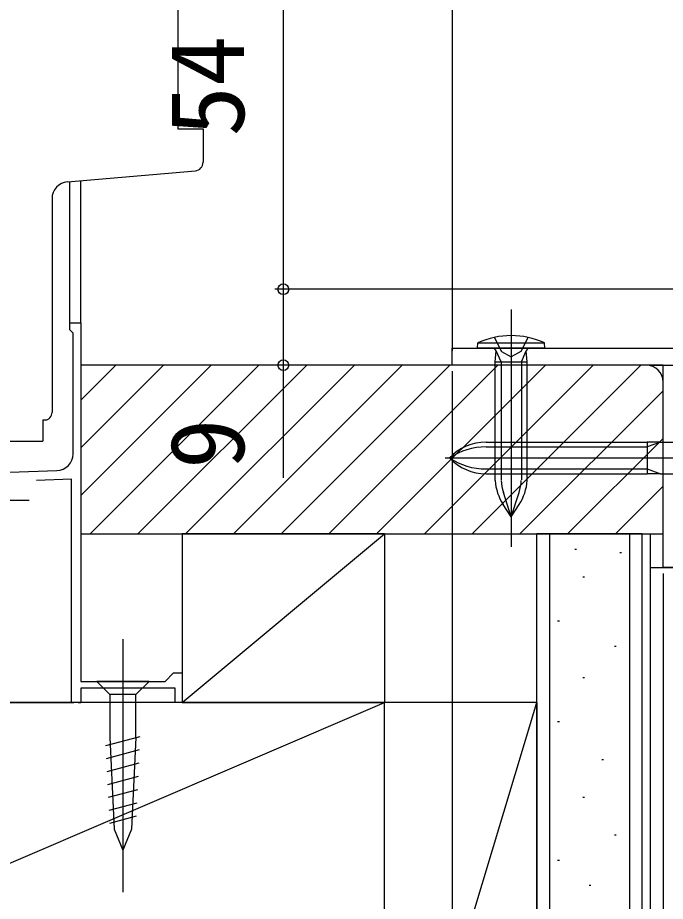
# Model space of a CAD drawing. Units: millimetres, scale not verified. Extents: x -525 to 525, y -782 to 777.
# Drawn here: x -333.5 to -256.7, y 99.9 to 204.7 of the extents above; entities that cross this region are included whole.
import ezdxf
from ezdxf.enums import TextEntityAlignment as Align

# ---------------------------------------------------------------- set-up
doc = ezdxf.new("R2010")
doc.units = ezdxf.units.MM
doc.header["$LTSCALE"] = 4
for name, color, linetype in [('0-3_YKK_11', 7, 'Continuous'), ('0-4_YKK_12', 2, 'Continuous'), ('0-5_YKK_13', 4, 'Continuous'), ('0-7_YKK_D', 6, 'Continuous'), ('0-9_YSS_K', 3, 'Continuous'), ('0-A_YSS_KE', 3, 'Continuous')]:
    doc.layers.add(name, color=color, linetype=linetype)
doc.styles.add('ＭＳ ゴシック', font='')
doc.styles.get('ＭＳ ゴシック').set_extended_font_data('MS Gothic')

msp = doc.modelspace()

# ---------------------------------------------------------------- linework, layer by layer
at = {"layer": '0-3_YKK_11'}
msp.add_line((-337.1, 147.5), (-332.1, 147.5), dxfattribs=at)
for points in [[(-326.9, 153), (-326.9, 167.3), (-327.1, 167.5), (-327.3, 167.7), (-327.3, 168.5), (-326, 168.5), (-326, 126), (-316, 126), (-315, 127), (-314, 127), (-314, 123.5), (-314.8, 123.5), (-314.8, 125.2), (-326, 125.2), (-326, 123.5), (-327.1, 123.5), (-327.1, 149.961), (-331.231, 149.817)], [(-282, 165.5), (-224.171, 165.5), (-223.979, 165.357), (-223.021, 165.357), (-222.829, 165.5), (-222, 165.5), (-220.5, 164), (-216.5, 164), (-216.5, 162), (-214.5, 162), (-214.5, 164), (-197.7, 164), (-197.7, 144.5)], [(-201, 141.2), (-235.7, 141.2), (-235.7, 143.5), (-237.7, 143.5), (-237.7, 139.5), (-257, 139.5), (-257, 163.5), (-282, 163.5), (-282, 165.5)], [(-339.97, 159.059), (-340, 158.928), (-340, 150.612), (-328.83, 151.001)]]:
    msp.add_lwpolyline(points, dxfattribs=at)
msp.add_lwpolyline([(-198.478, 139.5), (-198.478, 79.5), (-258.478, 79.5), (-258.478, 139.5)], close=True, dxfattribs=at)
msp.add_arc((-328.9, 153), 2, 271.9979, 0, dxfattribs=at)
at = {"layer": '0-4_YKK_12'}
for p, q in [((-314.5, 289.504), (-314.5, 191.499)), ((-282, 289.504), (-282, 165.2)), ((-327.3, 168.5), (-327.3, 185.271)), ((-326, 168.5), (-326, 185.385)), ((-327.3, 168.5), (-326, 168.5)), ((-330.5, 156.999), (-330.5, 154.499)), ((-334.7, 154.499), (-330.5, 154.499)), ((-326, 123.8), (-326, 123.5)), ((-377.4, 123.5), (-326.8, 123.5)), ((-326.3, 123.5), (-326, 123.5))]:
    msp.add_line(p, q, dxfattribs=at)
at = {"layer": '0-5_YKK_13'}
for p, q in [((-314.5, 191.499), (-311.5, 191.499)), ((-311.5, 191.499), (-311.5, 187.552)), ((-327.574, 185.23), (-312.413, 186.556)), ((-329.4, 183.237), (-329.4, 157.899)), ((-275, 170.103), (-275, 141.967)), ((-277, 166.811), (-276.145, 165.097)), ((-273, 166.811), (-273.855, 165.097)), ((-279, 165.5), (-278.944, 166.143)), ((-278.944, 166.143), (-271.056, 166.143)), ((-271, 165.5), (-271.056, 166.143)), ((-271, 165.5), (-279, 165.5)), ((-278.5, 165.52), (-278.5, 165.5)), ((-276.9, 163.9), (-276.769, 165.199)), ((-276.205, 163.9), (-276.769, 165.199)), ((-276.145, 165.097), (-275, 164.488)), ((-273.855, 165.097), (-275, 164.488)), ((-273.795, 163.9), (-273.231, 165.199)), ((-273.1, 163.9), (-273.231, 165.199)), ((-271.5, 165.52), (-271.5, 165.5)), ((-276.9, 149.813), (-276.9, 163.9)), ((-276.9, 163.9), (-273.1, 163.9)), ((-276.205, 163.9), (-276.205, 149.891)), ((-273.795, 163.9), (-273.795, 149.891)), ((-273.1, 149.813), (-273.1, 163.9)), ((-330.5, 156.999), (-330, 156.999)), ((-277.977, 154.375), (-258.879, 154.375)), ((-258.879, 154.375), (-258.879, 150.625)), ((-257.3, 154.375), (-258.879, 154.375)), ((-257.3, 154.375), (-258.879, 153.807)), ((-257.3, 154.375), (-242.5, 154.375)), ((-277.977, 153.807), (-258.879, 153.807)), ((-282.821, 152.5), (-238.886, 152.5)), ((-277.977, 151.192), (-258.879, 151.192)), ((-277.977, 150.625), (-258.879, 150.625)), ((-257.3, 150.625), (-242.5, 150.625)), ((-275, 145.5), (-275.93, 148.408)), ((-275, 145.5), (-274.07, 148.408)), ((-275, 145.5), (-275.957, 146.983)), ((-275, 145.5), (-274.043, 146.983)), ((-321.001, 131), (-321.001, 101)), ((-317.901, 126), (-324.101, 126)), ((-324.101, 126), (-322.551, 124.45)), ((-317.901, 126), (-319.451, 124.45)), ((-322.551, 124.45), (-322.551, 119.333)), ((-319.451, 124.45), (-322.551, 124.45)), ((-319.451, 119.334), (-319.451, 124.45)), ((-323.007, 118.394), (-318.944, 119.482)), ((-322.551, 119.333), (-322.035, 108.495)), ((-319.451, 119.333), (-319.968, 108.495)), ((-322.934, 116.86), (-319.019, 117.909)), ((-322.861, 115.327), (-319.094, 116.336)), ((-322.788, 113.794), (-319.169, 114.763)), ((-322.715, 112.26), (-319.244, 113.19)), ((-322.642, 110.727), (-319.319, 111.617)), ((-322.569, 109.194), (-319.394, 110.044)), ((-322.035, 108.495), (-321.001, 106)), ((-319.968, 108.495), (-321.001, 106))]:
    msp.add_line(p, q, dxfattribs=at)
msp.add_lwpolyline([(-258.879, 151.192), (-257.3, 150.625), (-258.879, 150.625)], dxfattribs=at)
for centre, radius, start, end in [((-312.5, 187.552), 1, 274.99932, 0), ((-327.4, 183.237), 2, 95.00011, 180), ((-275, 157.5), 9.5, 65.47227, 114.52773), ((-277.228, 165), 0.5, 23.47892, 90), ((-272.772, 165), 0.5, 90, 156.52108), ((-330.3, 157.899), 0.9, 270, 0), ((-277.977, 148.454), 5.921, 90, 136.89533), ((-277.977, 146.007), 7.8, 90, 123.6577), ((-277.977, 156.546), 5.921, 223.10467, 270), ((-277.977, 158.992), 7.8, 236.3423, 270), ((-270.915, 150.236), 6, 184.03879, 212.82633), ((-270.215, 150.236), 6, 184.03879, 197.72997), ((-279.785, 150.236), 6, 342.27003, 355.96121), ((-279.085, 150.236), 6, 327.17367, 355.96121)]:
    msp.add_arc(centre, radius, start, end, dxfattribs=at)
at = {"layer": '0-7_YKK_D'}
for p, q in [((-302, 226.5), (-302, 172.5)), ((-254.5, 172.5), (-303, 172.5)), ((-254.5, 172.496), (-303, 172.496)), ((-293, 163.5), (-303, 163.5)), ((-258.627, 163.5), (-95, 163.5)), ((-282, 162.8), (-282, 18.5)), ((-257, 138.8), (-257, 38.5))]:
    msp.add_line(p, q, dxfattribs=at)
msp.add_lwpolyline([(-302, 172.496), (-302, 163.5), (-302, 150.132)], dxfattribs=at)
for centre in [(-302, 172.5), (-302, 172.496), (-302, 163.5)]:
    msp.add_circle(centre, 0.637, dxfattribs=at)
at = {"layer": '0-9_YSS_K'}
for p, q in [((-326, 148.039), (-310.539, 163.5)), ((-326, 153.696), (-316.196, 163.5)), ((-326, 159.353), (-321.853, 163.5)), ((-324.882, 143.5), (-304.882, 163.5)), ((-319.225, 143.5), (-299.225, 163.5)), ((-313.569, 143.5), (-293.569, 163.5)), ((-307.912, 143.5), (-287.912, 163.5)), ((-302.255, 143.5), (-282.255, 163.5)), ((-296.598, 143.5), (-276.598, 163.5)), ((-290.941, 143.5), (-270.941, 163.5)), ((-285.284, 143.5), (-265.284, 163.5)), ((-279.627, 143.5), (-259.627, 163.5)), ((-273.971, 143.5), (-257, 160.47)), ((-268.314, 143.5), (-257, 154.814)), ((-262.657, 143.5), (-257, 149.157)), ((-290, 143.5), (-314, 143.5)), ((-314, 143.5), (-314, 123.5)), ((-314, 123.5), (-290, 143.5)), ((-290, 143.5), (-290, 123.5)), ((-270.478, 143.5), (-270.478, -58.951)), ((-260.978, 143.5), (-260.978, -58.951)), ((-258.478, -58.951), (-258.478, 143.5)), ((-267.471, 141.688), (-267.271, 141.688)), ((-262.123, 141.271), (-261.923, 141.271)), ((-266.509, 138.391), (-266.309, 138.391)), ((-269.493, 133.169), (-269.293, 133.169)), ((-262.779, 130.185), (-262.579, 130.185)), ((-266.509, 126.456), (-266.309, 126.456)), ((-395, 78.5), (-290, 123.5)), ((-314, 123.5), (-290, 123.5)), ((-290, 63.5), (-290, 123.5)), ((-271.978, 123.5), (-290, 123.5)), ((-290, 63.5), (-271.978, 123.5)), ((-271.978, 123.5), (-271.978, 63.5)), ((-269.493, 121.234), (-269.293, 121.234)), ((-264.271, 116.758), (-264.071, 116.758)), ((-266.509, 112.282), (-266.309, 112.282)), ((-262.779, 107.806), (-262.579, 107.806)), ((-269.493, 104.822), (-269.293, 104.822)), ((-265.763, 101.838), (-265.563, 101.838))]:
    msp.add_line(p, q, dxfattribs=at)
at = {"layer": '0-A_YSS_KE'}
msp.add_line((-271.978, -58.951), (-271.978, 143.5), dxfattribs=at)
for points in [[(-259, 163.5), (-326, 163.5), (-326, 143.5)], [(-326, 143.5), (-257, 143.5), (-257, 161.5)], [(-259.478, -58.951), (-259.478, 143.5), (-271.978, 143.5)]]:
    msp.add_lwpolyline(points, dxfattribs=at)
msp.add_lwpolyline([(-290, 78.5), (-290, 123.5), (-395, 123.5), (-395, 78.5)], close=True, dxfattribs=at)
msp.add_arc((-259, 161.5), 2, 0, 89.99998, dxfattribs=at)

# ---------------------------------------------------------------- texts
at = {"layer": '0-7_YKK_D', "style": 'ＭＳ ゴシック'}
for s, p in [('54', (-304, 190.602)), ('9', (-304, 151.177))]:
    msp.add_text(s, height=8.798, rotation=90, dxfattribs=at).set_placement(p, align=Align.BOTTOM_LEFT)

doc.saveas('drawing.dxf')
